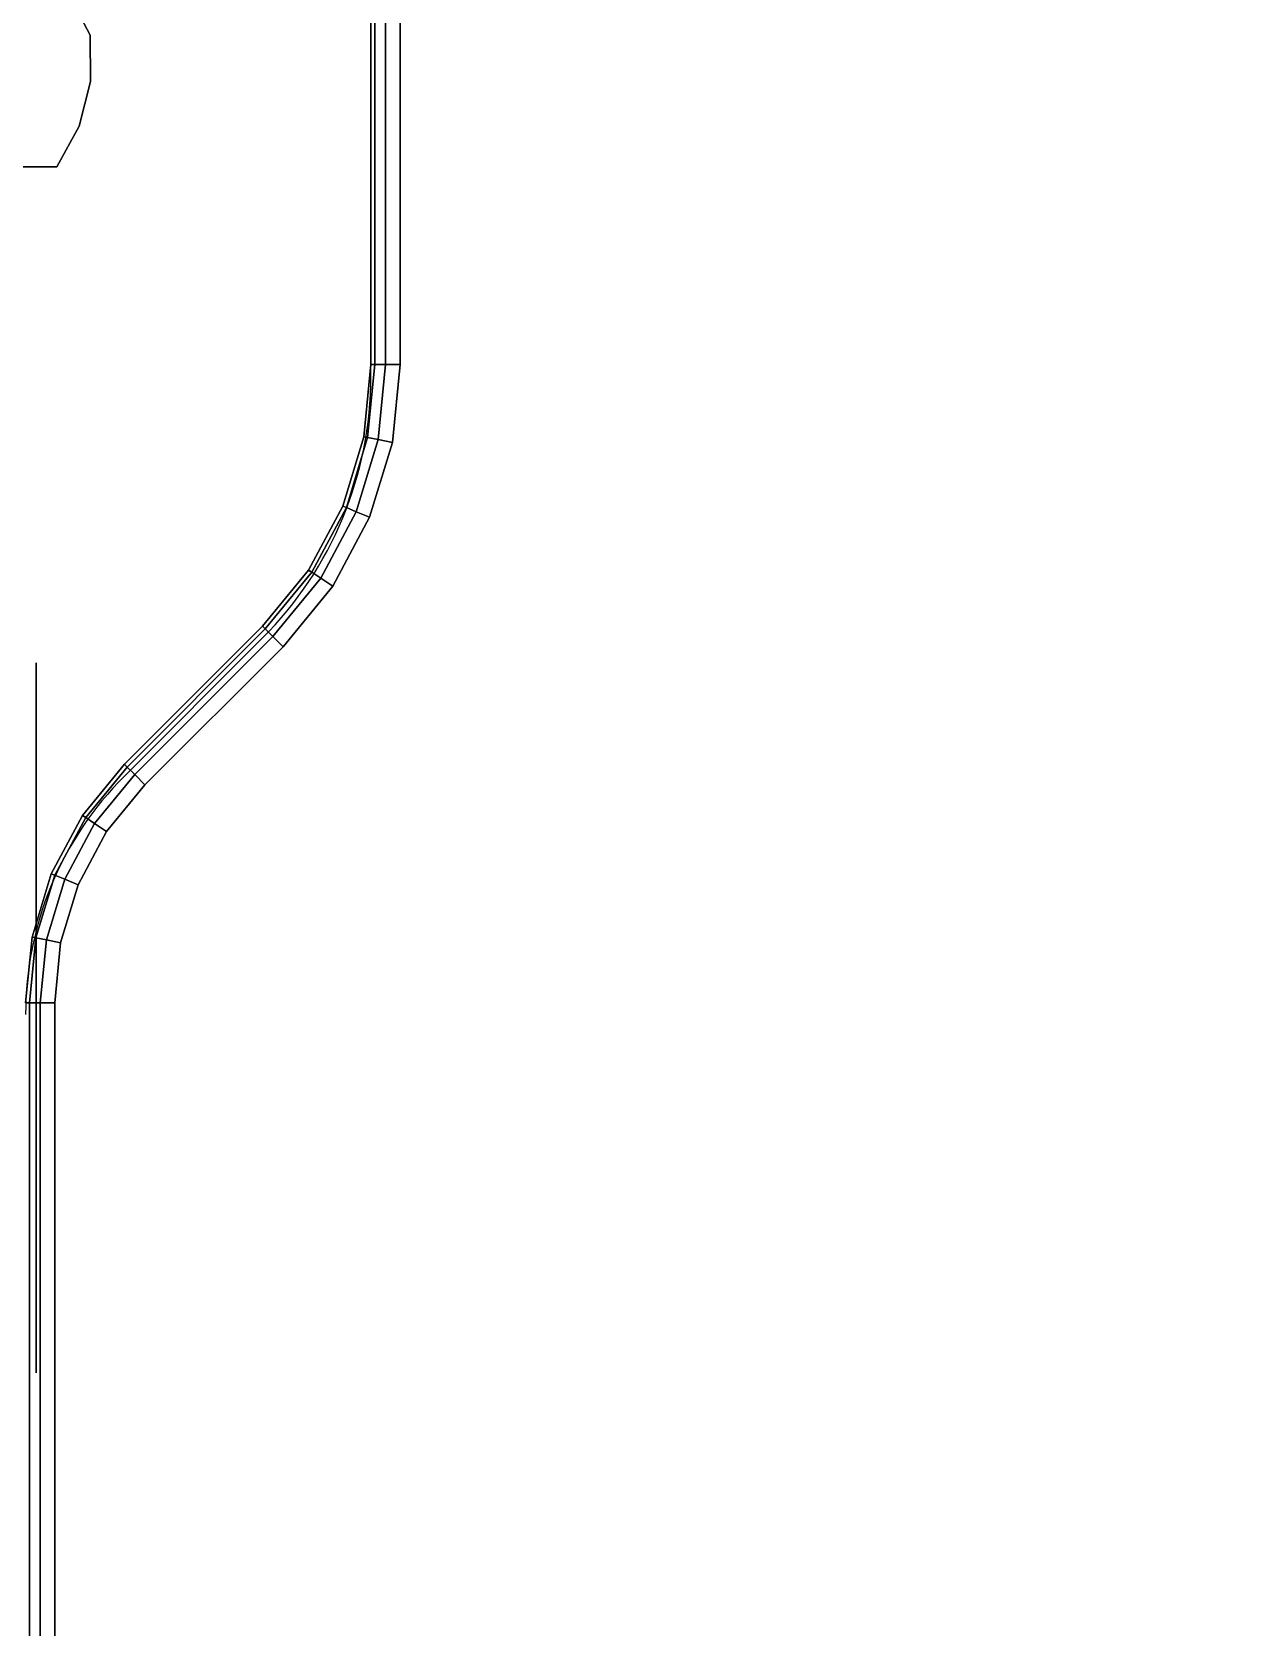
# Model space of a CAD drawing. Extents: x -170 to 1783, y -20 to 1205.
# Drawn here: x 1329.79 to 1334.64, y 300.84 to 307.3 of the extents above; entities that cross this region are included whole.
import ezdxf

# ---------------------------------------------------------------- set-up
doc = ezdxf.new("R2010")
doc.units = 0
doc.header["$LTSCALE"] = 96
doc.header["$MEASUREMENT"] = 0
for name, color, linetype in [('A-FURN-3-PANEL-KNOCK', 7, 'Continuous'), ('A-FURN-3-PANEL-TRIM', 7, 'Continuous'), ('A-FURN-3-WKSF-TOP', 7, 'Continuous'), ('A-FURN-3-WKSF-TRIM', 7, 'Continuous'), ('A-FURN-P-WKSF', 7, 'Continuous'), ('MAIN_PANEL', 7, 'Continuous'), ('MAIN_WKSURF', 7, 'Continuous')]:
    doc.layers.add(name, color=color, linetype=linetype)

# ---------------------------------------------------------------- blocks, each defined once
blk = doc.blocks.new('EC-WYC-46-2424-T')
at = {"layer": 'A-FURN-3-WKSF-TOP', "color": 60, "linetype": 'Continuous'}
for points, invisible_edges in [([(46.632, -0.118, 27.75), (13.78, -23.882, 27.75), (15.1294, -23.9704, 27.75), (16.4557, -24.2343, 27.75)], 9), ([(46.632, -0.118, 27.75), (28.0666, -0.118, 27.75), (27.8228, -0.142, 27.75), (13.78, -23.882, 27.75)], 12), ([(46.632, -0.118, 29), (13.78, -23.882, 29), (27.8228, -0.142, 29), (28.0666, -0.118, 29)], 3), ([(46.632, -0.118, 29), (16.4557, -24.2343, 29), (15.1294, -23.9704, 29), (13.78, -23.882, 29)], 9), ([(18.949, -25.267, 27.75), (46.632, -0.118, 27.75), (16.4557, -24.2343, 27.75), (17.7362, -24.6689, 27.75)], 3), ([(18.949, -25.267, 29), (17.7362, -24.6689, 29), (16.4557, -24.2343, 29), (46.632, -0.118, 29)], 12), ([(46.632, -0.118, 27.75), (18.949, -25.267, 27.75), (20.0734, -26.0183, 27.75), (21.0901, -26.9099, 27.75)], 9), ([(46.632, -0.118, 29), (21.0901, -26.9099, 29), (20.0734, -26.0183, 29), (18.949, -25.267, 29)], 9), ([(21.0901, -26.9099, 27.75), (47.257, -0.2855, 27.75), (46.9555, -0.1606, 27.75), (46.632, -0.118, 27.75)], 9), ([(21.0901, -26.9099, 29), (46.632, -0.118, 29), (46.9555, -0.1606, 29), (47.257, -0.2855, 29)], 9), ([(47.257, -0.2855, 27.75), (21.0901, -26.9099, 27.75), (47.7145, -0.743, 27.75), (47.5159, -0.4841, 27.75)], 3), ([(47.257, -0.2855, 29), (47.5159, -0.4841, 29), (47.7145, -0.743, 29), (21.0901, -26.9099, 29)], 12), ([(21.0901, -26.9099, 27.75), (47.882, -1.368, 27.75), (47.8394, -1.0445, 27.75), (47.7145, -0.743, 27.75)], 9), ([(21.0901, -26.9099, 29), (47.7145, -0.743, 29), (47.8394, -1.0445, 29), (47.882, -1.368, 29)], 9), ([(47.882, -1.368, 27.75), (21.0901, -26.9099, 27.75), (21.9817, -27.9266, 27.75), (22.733, -29.051, 27.75)], 9), ([(47.882, -1.368, 29), (22.733, -29.051, 29), (21.9817, -27.9266, 29), (21.0901, -26.9099, 29)], 9), ([(22.733, -29.051, 27.75), (23.3311, -30.2638, 27.75), (23.7657, -31.5443, 27.75), (47.882, -1.368, 27.75)], 12), ([(22.733, -29.051, 29), (47.882, -1.368, 29), (23.7657, -31.5443, 29), (23.3311, -30.2638, 29)], 3), ([(47.882, -1.368, 27.75), (23.7657, -31.5443, 27.75), (24.0296, -32.8706, 27.75), (24.118, -34.22, 27.75)], 9), ([(47.882, -1.368, 29), (24.118, -34.22, 29), (24.0296, -32.8706, 29), (23.7657, -31.5443, 29)], 9), ([(47.882, -1.368, 27.75), (24.118, -34.22, 27.75), (47.858, -20.2252, 27.75), (47.882, -19.9814, 27.75)], 3), ([(47.882, -1.368, 29), (47.882, -19.9814, 29), (47.858, -20.2252, 29), (24.118, -34.22, 29)], 12), ([(47.6713, -20.6758, 27.75), (47.7869, -20.4597, 27.75), (47.858, -20.2252, 27.75), (24.118, -34.22, 27.75)], 12), ([(47.6713, -20.6758, 29), (24.118, -34.22, 29), (47.858, -20.2252, 29), (47.7869, -20.4597, 29)], 3), ([(24.118, -34.22, 27.75), (46.9559, -21.4252, 27.75), (47.5159, -20.8652, 27.75), (47.6713, -20.6758, 27.75)], 9), ([(24.118, -34.22, 29), (47.6713, -20.6758, 29), (47.5159, -20.8652, 29), (46.9559, -21.4252, 29)], 9), ([(46.6052, -21.9501, 27.75), (46.7547, -21.6704, 27.75), (46.9559, -21.4252, 27.75), (24.118, -34.22, 27.75)], 12), ([(46.6052, -21.9501, 29), (24.118, -34.22, 29), (46.9559, -21.4252, 29), (46.7547, -21.6704, 29)], 3), ([(24.118, -34.22, 27.75), (46.482, -22.5693, 27.75), (46.5131, -22.2537, 27.75), (46.6052, -21.9501, 27.75)], 9), ([(24.118, -34.22, 29), (46.6052, -21.9501, 29), (46.5131, -22.2537, 29), (46.482, -22.5693, 29)], 9), ([(46.482, -22.5693, 27.75), (24.118, -34.22, 27.75), (46.5131, -25.8423, 27.75), (46.482, -25.5267, 27.75)], 3), ([(46.482, -22.5693, 29), (46.482, -25.5267, 29), (46.5131, -25.8423, 29), (24.118, -34.22, 29)], 12)]:
    blk.add_3dface(points, dxfattribs=dict(at, invisible_edges=invisible_edges))
at = {"layer": 'A-FURN-3-WKSF-TRIM', "color": 40, "linetype": 'Continuous'}
for points in [[(47.882, -1.368, 29), (47.941, -1.368, 28.9842), (47.941, -19.9814, 28.9842), (47.882, -19.9814, 29)], [(47.941, -1.368, 27.7658), (47.882, -1.368, 27.75), (47.882, -19.9814, 27.75), (47.941, -19.9814, 27.7658)], [(47.941, -1.368, 28.9842), (47.9842, -1.368, 28.941), (47.9842, -19.9814, 28.941), (47.941, -19.9814, 28.9842)], [(47.9842, -1.368, 27.809), (47.941, -1.368, 27.7658), (47.941, -19.9814, 27.7658), (47.9842, -19.9814, 27.809)], [(47.858, -20.2252, 27.75), (47.9158, -20.2367, 27.7658), (47.941, -19.9814, 27.7658), (47.882, -19.9814, 27.75)], [(47.9158, -20.2367, 28.9842), (47.858, -20.2252, 29), (47.882, -19.9814, 29), (47.941, -19.9814, 28.9842)], [(47.9158, -20.2367, 27.7658), (47.9582, -20.2452, 27.809), (47.9842, -19.9814, 27.809), (47.941, -19.9814, 27.7658)], [(47.9582, -20.2452, 28.941), (47.9158, -20.2367, 28.9842), (47.941, -19.9814, 28.9842), (47.9842, -19.9814, 28.941)], [(47.9582, -20.2452, 27.809), (47.9737, -20.2482, 27.868), (48, -19.9814, 27.868), (47.9842, -19.9814, 27.809)], [(47.9737, -20.2482, 28.882), (47.9582, -20.2452, 28.941), (47.9842, -19.9814, 28.941), (48, -19.9814, 28.882)], [(47.9737, -20.2482, 27.868), (47.9737, -20.2482, 28.882), (48, -19.9814, 28.882), (48, -19.9814, 27.868)], [(47.7869, -20.4597, 27.75), (47.8414, -20.4823, 27.7658), (47.9158, -20.2367, 27.7658), (47.858, -20.2252, 27.75)], [(47.8414, -20.4823, 28.9842), (47.7869, -20.4597, 29), (47.858, -20.2252, 29), (47.9158, -20.2367, 28.9842)], [(47.8414, -20.4823, 27.7658), (47.8813, -20.4988, 27.809), (47.9582, -20.2452, 27.809), (47.9158, -20.2367, 27.7658)], [(47.8813, -20.4988, 28.941), (47.8414, -20.4823, 28.9842), (47.9158, -20.2367, 28.9842), (47.9582, -20.2452, 28.941)], [(47.8813, -20.4988, 27.809), (47.8959, -20.5049, 27.868), (47.9737, -20.2482, 27.868), (47.9582, -20.2452, 27.809)], [(47.8959, -20.5049, 28.882), (47.8813, -20.4988, 28.941), (47.9582, -20.2452, 28.941), (47.9737, -20.2482, 28.882)], [(47.8959, -20.5049, 27.868), (47.8959, -20.5049, 28.882), (47.9737, -20.2482, 28.882), (47.9737, -20.2482, 27.868)], [(47.6713, -20.6758, 27.75), (47.7204, -20.7086, 27.7658), (47.8414, -20.4823, 27.7658), (47.7869, -20.4597, 27.75)], [(47.7204, -20.7086, 28.9842), (47.6713, -20.6758, 29), (47.7869, -20.4597, 29), (47.8414, -20.4823, 28.9842)], [(47.7204, -20.7086, 27.7658), (47.7563, -20.7326, 27.809), (47.8813, -20.4988, 27.809), (47.8414, -20.4823, 27.7658)], [(47.7563, -20.7326, 28.941), (47.7204, -20.7086, 28.9842), (47.8414, -20.4823, 28.9842), (47.8813, -20.4988, 28.941)], [(47.7563, -20.7326, 27.809), (47.7695, -20.7414, 27.868), (47.8959, -20.5049, 27.868), (47.8813, -20.4988, 27.809)], [(47.7695, -20.7414, 28.882), (47.7563, -20.7326, 28.941), (47.8813, -20.4988, 28.941), (47.8959, -20.5049, 28.882)], [(47.7695, -20.7414, 27.868), (47.7695, -20.7414, 28.882), (47.8959, -20.5049, 28.882), (47.8959, -20.5049, 27.868)], [(47.5159, -20.8652, 27.75), (47.5576, -20.907, 27.7658), (47.7204, -20.7086, 27.7658), (47.6713, -20.6758, 27.75)], [(47.5576, -20.907, 28.9842), (47.5159, -20.8652, 29), (47.6713, -20.6758, 29), (47.7204, -20.7086, 28.9842)], [(47.5576, -20.907, 27.7658), (47.5881, -20.9375, 27.809), (47.7563, -20.7326, 27.809), (47.7204, -20.7086, 27.7658)], [(47.5881, -20.9375, 28.941), (47.5576, -20.907, 28.9842), (47.7204, -20.7086, 28.9842), (47.7563, -20.7326, 28.941)], [(47.5881, -20.9375, 27.809), (47.5993, -20.9487, 27.868), (47.7695, -20.7414, 27.868), (47.7563, -20.7326, 27.809)], [(47.5993, -20.9487, 28.882), (47.5881, -20.9375, 28.941), (47.7563, -20.7326, 28.941), (47.7695, -20.7414, 28.882)], [(47.5993, -20.9487, 27.868), (47.5993, -20.9487, 28.882), (47.7695, -20.7414, 28.882), (47.7695, -20.7414, 27.868)], [(47.5159, -20.8652, 29), (47.5576, -20.907, 28.9842), (46.9976, -21.4669, 28.9842), (46.9559, -21.4252, 29)], [(47.5576, -20.907, 27.7658), (47.5159, -20.8652, 27.75), (46.9559, -21.4252, 27.75), (46.9976, -21.4669, 27.7658)], [(47.5576, -20.907, 28.9842), (47.5881, -20.9375, 28.941), (47.0282, -21.4975, 28.941), (46.9976, -21.4669, 28.9842)], [(47.5881, -20.9375, 27.809), (47.5576, -20.907, 27.7658), (46.9976, -21.4669, 27.7658), (47.0282, -21.4975, 27.809)], [(47.5881, -20.9375, 28.941), (47.5993, -20.9487, 28.882), (47.0393, -21.5087, 28.882), (47.0282, -21.4975, 28.941)], [(47.5993, -20.9487, 27.868), (47.5881, -20.9375, 27.809), (47.0282, -21.4975, 27.809), (47.0393, -21.5087, 27.868)], [(47.5993, -20.9487, 28.882), (47.5993, -20.9487, 27.868), (47.0393, -21.5087, 27.868), (47.0393, -21.5087, 28.882)], [(46.7547, -21.6704, 27.75), (46.8037, -21.7032, 27.7658), (46.9976, -21.4669, 27.7658), (46.9559, -21.4252, 27.75)], [(46.8037, -21.7032, 28.9842), (46.7547, -21.6704, 29), (46.9559, -21.4252, 29), (46.9976, -21.4669, 28.9842)], [(46.8037, -21.7032, 27.7658), (46.8396, -21.7272, 27.809), (47.0282, -21.4975, 27.809), (46.9976, -21.4669, 27.7658)], [(46.8396, -21.7272, 28.941), (46.8037, -21.7032, 28.9842), (46.9976, -21.4669, 28.9842), (47.0282, -21.4975, 28.941)], [(46.8396, -21.7272, 27.809), (46.8528, -21.736, 27.868), (47.0393, -21.5087, 27.868), (47.0282, -21.4975, 27.809)], [(46.8528, -21.736, 28.882), (46.8396, -21.7272, 28.941), (47.0282, -21.4975, 28.941), (47.0393, -21.5087, 28.882)], [(46.8528, -21.736, 27.868), (46.8528, -21.736, 28.882), (47.0393, -21.5087, 28.882), (47.0393, -21.5087, 27.868)], [(46.6052, -21.9501, 27.75), (46.6597, -21.9727, 27.7658), (46.8037, -21.7032, 27.7658), (46.7547, -21.6704, 27.75)], [(46.6597, -21.9727, 28.9842), (46.6052, -21.9501, 29), (46.7547, -21.6704, 29), (46.8037, -21.7032, 28.9842)], [(46.6597, -21.9727, 27.7658), (46.6996, -21.9892, 27.809), (46.8396, -21.7272, 27.809), (46.8037, -21.7032, 27.7658)], [(46.6996, -21.9892, 28.941), (46.6597, -21.9727, 28.9842), (46.8037, -21.7032, 28.9842), (46.8396, -21.7272, 28.941)], [(46.6996, -21.9892, 27.809), (46.7142, -21.9953, 27.868), (46.8528, -21.736, 27.868), (46.8396, -21.7272, 27.809)], [(46.7142, -21.9953, 28.882), (46.6996, -21.9892, 28.941), (46.8396, -21.7272, 28.941), (46.8528, -21.736, 28.882)], [(46.7142, -21.9953, 27.868), (46.7142, -21.9953, 28.882), (46.8528, -21.736, 28.882), (46.8528, -21.736, 27.868)], [(46.5131, -22.2537, 27.75), (46.571, -22.2652, 27.7658), (46.6597, -21.9727, 27.7658), (46.6052, -21.9501, 27.75)], [(46.571, -22.2652, 28.9842), (46.5131, -22.2537, 29), (46.6052, -21.9501, 29), (46.6597, -21.9727, 28.9842)], [(46.571, -22.2652, 27.7658), (46.6133, -22.2736, 27.809), (46.6996, -21.9892, 27.809), (46.6597, -21.9727, 27.7658)], [(46.6133, -22.2736, 28.941), (46.571, -22.2652, 28.9842), (46.6597, -21.9727, 28.9842), (46.6996, -21.9892, 28.941)], [(46.6133, -22.2736, 27.809), (46.6288, -22.2767, 27.868), (46.7142, -21.9953, 27.868), (46.6996, -21.9892, 27.809)], [(46.6288, -22.2767, 28.882), (46.6133, -22.2736, 28.941), (46.6996, -21.9892, 28.941), (46.7142, -21.9953, 28.882)], [(46.6288, -22.2767, 27.868), (46.6288, -22.2767, 28.882), (46.7142, -21.9953, 28.882), (46.7142, -21.9953, 27.868)], [(46.482, -22.5693, 27.75), (46.541, -22.5693, 27.7658), (46.571, -22.2652, 27.7658), (46.5131, -22.2537, 27.75)], [(46.541, -22.5693, 28.9842), (46.482, -22.5693, 29), (46.5131, -22.2537, 29), (46.571, -22.2652, 28.9842)], [(46.541, -22.5693, 27.7658), (46.5842, -22.5693, 27.809), (46.6133, -22.2736, 27.809), (46.571, -22.2652, 27.7658)], [(46.5842, -22.5693, 28.941), (46.541, -22.5693, 28.9842), (46.571, -22.2652, 28.9842), (46.6133, -22.2736, 28.941)], [(46.5842, -22.5693, 27.809), (46.6, -22.5693, 27.868), (46.6288, -22.2767, 27.868), (46.6133, -22.2736, 27.809)], [(46.6, -22.5693, 28.882), (46.5842, -22.5693, 28.941), (46.6133, -22.2736, 28.941), (46.6288, -22.2767, 28.882)], [(46.6, -22.5693, 27.868), (46.6, -22.5693, 28.882), (46.6288, -22.2767, 28.882), (46.6288, -22.2767, 27.868)], [(46.482, -22.5693, 29), (46.541, -22.5693, 28.9842), (46.541, -25.5267, 28.9842), (46.482, -25.5267, 29)], [(46.541, -22.5693, 27.7658), (46.482, -22.5693, 27.75), (46.482, -25.5267, 27.75), (46.541, -25.5267, 27.7658)], [(46.541, -22.5693, 28.9842), (46.5842, -22.5693, 28.941), (46.5842, -25.5267, 28.941), (46.541, -25.5267, 28.9842)], [(46.5842, -22.5693, 27.809), (46.541, -22.5693, 27.7658), (46.541, -25.5267, 27.7658), (46.5842, -25.5267, 27.809)], [(46.5842, -22.5693, 28.941), (46.6, -22.5693, 28.882), (46.6, -25.5267, 28.882), (46.5842, -25.5267, 28.941)], [(46.6, -22.5693, 27.868), (46.5842, -22.5693, 27.809), (46.5842, -25.5267, 27.809), (46.6, -25.5267, 27.868)], [(46.6, -22.5693, 28.882), (46.6, -22.5693, 27.868), (46.6, -25.5267, 27.868), (46.6, -25.5267, 28.882)]]:
    blk.add_3dface(points, dxfattribs=at)
at = {"layer": 'A-FURN-P-WKSF', "color": 7, "linetype": 'Continuous'}
for p, q in [((47.0393, -21.4607), (47.5993, -20.9007)), ((46.6, -22.5213), (46.6, -25.4787))]:
    blk.add_line(p, q, dxfattribs=at)
for centre, radius, start, end in [((46.632, -19.9334), 1.368, 315, 360), ((48.1, -22.5213), 1.5, 135, 180)]:
    blk.add_arc(centre, radius, start, end, dxfattribs=at)
blk = doc.blocks.new('EC-EFP-256')
at = {"layer": 'A-FURN-3-PANEL-KNOCK', "color": 30, "linetype": 'Continuous'}
for points, invisible_edges in [([(18.51, -0.05, 3.5405), (21.39, -0.05, 3.5405), (21.39, -0.05, 0.9405), (18.51, -0.05, 0.9405)], 5), ([(18.51, -0.05, 0.9405), (21.39, -0.05, 0.9405), (21.3712, -0.05, 0.8705), (18.5288, -0.05, 0.8705)], 5), ([(21.39, -0.05, 3.5405), (18.51, -0.05, 3.5405), (18.5288, -0.05, 3.6105), (21.3712, -0.05, 3.6105)], 5), ([(21.3712, -0.05, 3.6105), (18.5288, -0.05, 3.6105), (18.58, -0.05, 3.6617), (21.32, -0.05, 3.6617)], 5), ([(18.5288, -0.05, 0.8705), (21.3712, -0.05, 0.8705), (21.32, -0.05, 0.8192), (18.58, -0.05, 0.8192)], 5), ([(18.58, -0.05, 0.8192), (21.32, -0.05, 0.8192), (21.25, -0.05, 0.8005), (18.65, -0.05, 0.8005)], 1), ([(21.32, -0.05, 3.6617), (18.58, -0.05, 3.6617), (18.65, -0.05, 3.6805), (21.25, -0.05, 3.6805)], 1)]:
    blk.add_3dface(points, dxfattribs=dict(at, invisible_edges=invisible_edges))
at = {"layer": 'A-FURN-3-PANEL-TRIM', "color": 60, "linetype": 'Continuous'}
for points in [[(23.4, -0.1348, 3.8013), (23.4, 0.3185, 3.8013), (23.4, 0.3185, 4.013), (23.4, -0.1348, 4.013)], [(23.5649, -0.2249, 3.8013), (23.4, -0.1348, 3.8013), (23.4, -0.1348, 4.013), (23.5649, -0.2249, 4.013)], [(23.7471, -0.2706, 3.8013), (23.5649, -0.2249, 3.8013), (23.5649, -0.2249, 4.013), (23.7471, -0.2706, 4.013)], [(24.0322, -0.2178, 3.8013), (23.935, -0.269, 3.8013), (23.935, -0.269, 4.013), (24.0322, -0.2178, 4.013)], [(23.935, -0.269, 3.8013), (23.7471, -0.2706, 3.8013), (23.7471, -0.2706, 4.013), (23.935, -0.269, 4.013)]]:
    blk.add_3dface(points, dxfattribs=at)
for points, invisible_edges in [([(23.9, 0.3185, 3.8013), (23.4, -0.1348, 3.8013), (23.9639, 0.0847, 3.8013), (23.9163, 0.1973, 3.8013)], 3), ([(23.9, 0.3185, 4.013), (23.9163, 0.1973, 4.013), (23.9639, 0.0847, 4.013), (23.4, -0.1348, 4.013)], 12), ([(23.9, 0.3185, 3.8013), (23.4, 0.3185, 3.8013), (23.4, -0.1348, 3.8013)], 12), ([(23.4, -0.1348, 4.013), (23.4, 0.3185, 4.013), (23.9, 0.3185, 4.013)], 12), ([(23.9639, 0.0847, 3.8013), (23.4, -0.1348, 3.8013), (24.0735, -0.1159, 3.8013), (24.0395, -0.0114, 3.8013)], 3), ([(23.9639, 0.0847, 4.013), (24.0395, -0.0114, 4.013), (24.0735, -0.1159, 4.013), (23.4, -0.1348, 4.013)], 12), ([(24.0735, -0.1159, 3.8013), (23.4, -0.1348, 3.8013), (23.935, -0.269, 3.8013), (24.0322, -0.2178, 3.8013)], 3), ([(24.0735, -0.1159, 4.013), (24.0322, -0.2178, 4.013), (23.935, -0.269, 4.013), (23.4, -0.1348, 4.013)], 12), ([(23.935, -0.269, 3.8013), (23.4, -0.1348, 3.8013), (23.5649, -0.2249, 3.8013), (23.7471, -0.2706, 3.8013)], 1), ([(23.935, -0.269, 4.013), (23.7471, -0.2706, 4.013), (23.5649, -0.2249, 4.013), (23.4, -0.1348, 4.013)], 8)]:
    blk.add_3dface(points, dxfattribs=dict(at, invisible_edges=invisible_edges))

msp = doc.modelspace()

# ---------------------------------------------------------------- block references
at = {"layer": 'MAIN_PANEL', "color": 47, "linetype": 'Continuous', "rotation": 90}
msp.add_blockref('EC-EFP-256', (1329.75222, 283.35547), dxfattribs=at)
at = {"layer": 'MAIN_WKSURF', "color": 47, "linetype": 'Continuous', "rotation": 180}
msp.add_blockref('EC-WYC-46-2424-T', (1377.75988, 283.38505), dxfattribs=at)

doc.saveas('drawing.dxf')
